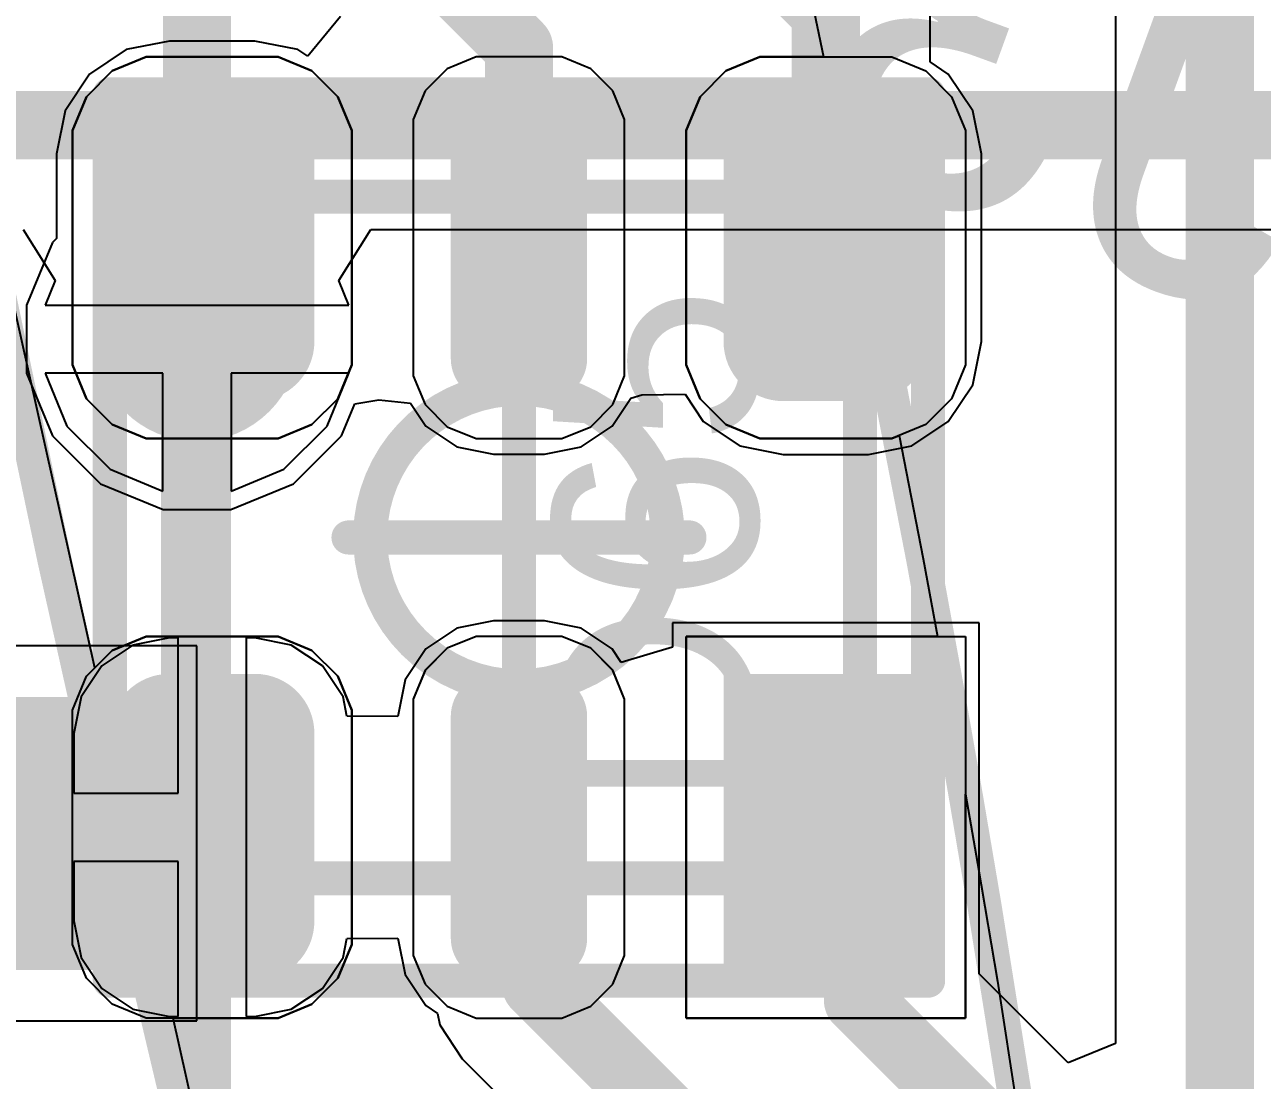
# Model space of a CAD drawing. Header units: inches. Extents: x -52 to 109, y 0 to 35.
# Drawn here: x 84.095 to 87.724, y 6.026 to 9.122 of the extents above; entities that cross this region are included whole.
import ezdxf

# ---------------------------------------------------------------- set-up
doc = ezdxf.new("R2010")
doc.units = ezdxf.units.IN
for name, color, linetype in [('Bottom Courtyard', 56, 'Continuous'), ('Bottom Layer', 5, 'Continuous'), ('Bottom Overlay', 54, 'Continuous'), ('Bottom Paste', 16, 'Continuous'), ('Bottom Solder', 6, 'Continuous'), ('Mechanical 1', 6, 'Continuous'), ('Mechanical 4', 56, 'Continuous'), ('Top Component Outline', 56, 'Continuous'), ('Top Courtyard', 56, 'Continuous'), ('Top Layer', 1, 'Continuous'), ('Top Overlay', 2, 'Continuous'), ('Top Paste', 8, 'Continuous'), ('Top Solder', 216, 'Continuous'), ('Via Holes', 16, 'Continuous')]:
    doc.layers.add(name, color=color, linetype=linetype)
doc.styles.add('Arial', font='', dxfattribs={"height": 0.2})
doc.styles.get('Arial').set_extended_font_data('Arial')

# ---------------------------------------------------------------- blocks, each defined once
blk = doc.blocks.new('APA_RGB_LED_2020_393')
at = {"layer": 'Top Layer'}
h = blk.add_hatch(color=1, dxfattribs=at)
edge = h.paths.add_edge_path()
edge.add_arc((-1.125, 1.025), 0.125, 90, 180)
edge.add_line((-1.25, 1.025), (-1.25, 0.775))
edge.add_arc((-1.125, 0.775), 0.125, 180, 270)
edge.add_line((-1.125, 0.65), (-0.575, 0.65))
edge.add_arc((-0.575, 0.775), 0.125, 270, 360)
edge.add_line((-0.45, 0.775), (-0.45, 1.025))
edge.add_arc((-0.575, 1.025), 0.125, 0, 90)
edge.add_line((-0.575, 1.15), (-1.125, 1.15))
h = blk.add_hatch(color=1, dxfattribs=at)
edge = h.paths.add_edge_path()
edge.add_arc((0.575, 1.025), 0.125, 90, 180)
edge.add_line((0.45, 1.025), (0.45, 0.775))
edge.add_arc((0.575, 0.775), 0.125, 180, 270)
edge.add_line((0.575, 0.65), (1.125, 0.65))
edge.add_arc((1.125, 0.775), 0.125, 270, 360)
edge.add_line((1.25, 0.775), (1.25, 1.025))
edge.add_arc((1.125, 1.025), 0.125, 0, 90)
edge.add_line((1.125, 1.15), (0.575, 1.15))
h = blk.add_hatch(color=1, dxfattribs=at)
edge = h.paths.add_edge_path()
edge.add_arc((-1.175, 0.075), 0.075, 90, 180)
edge.add_line((-1.25, 0.075), (-1.25, -0.075))
edge.add_arc((-1.175, -0.075), 0.075, 180, 270)
edge.add_line((-1.175, -0.15), (-0.525, -0.15))
edge.add_arc((-0.525, -0.075), 0.075, 270, 360)
edge.add_line((-0.45, -0.075), (-0.45, 0.075))
edge.add_arc((-0.525, 0.075), 0.075, 0, 90)
edge.add_line((-0.525, 0.15), (-1.175, 0.15))
h = blk.add_hatch(color=1, dxfattribs=at)
edge = h.paths.add_edge_path()
edge.add_arc((0.525, 0.075), 0.075, 90, 180)
edge.add_line((0.45, 0.075), (0.45, -0.075))
edge.add_arc((0.525, -0.075), 0.075, 180, 270)
edge.add_line((0.525, -0.15), (1.175, -0.15))
edge.add_arc((1.175, -0.075), 0.075, 270, 360)
edge.add_line((1.25, -0.075), (1.25, 0.075))
edge.add_arc((1.175, 0.075), 0.075, 0, 90)
edge.add_line((1.175, 0.15), (0.525, 0.15))
blk.add_hatch(color=1, dxfattribs=at).paths.add_polyline_path([(-1.25, -0.65), (-0.45, -0.65), (-0.45, -1.15), (-1.25, -1.15)])
h = blk.add_hatch(color=1, dxfattribs=at)
edge = h.paths.add_edge_path()
edge.add_arc((0.575, -0.775), 0.125, 90, 180)
edge.add_line((0.45, -0.775), (0.45, -1.025))
edge.add_arc((0.575, -1.025), 0.125, 180, 270)
edge.add_line((0.575, -1.15), (1.125, -1.15))
edge.add_arc((1.125, -1.025), 0.125, 270, 360)
edge.add_line((1.25, -1.025), (1.25, -0.775))
edge.add_arc((1.125, -0.775), 0.125, 0, 90)
edge.add_line((1.125, -0.65), (0.575, -0.65))
at = {"layer": 'Top Paste'}
h = blk.add_hatch(color=8, dxfattribs=at)
edge = h.paths.add_edge_path()
edge.add_arc((-1.125, 1.025), 0.125, 90, 180)
edge.add_line((-1.25, 1.025), (-1.25, 0.775))
edge.add_arc((-1.125, 0.775), 0.125, 180, 270)
edge.add_line((-1.125, 0.65), (-0.575, 0.65))
edge.add_arc((-0.575, 0.775), 0.125, 270, 360)
edge.add_line((-0.45, 0.775), (-0.45, 1.025))
edge.add_arc((-0.575, 1.025), 0.125, 0, 90)
edge.add_line((-0.575, 1.15), (-1.125, 1.15))
h = blk.add_hatch(color=8, dxfattribs=at)
edge = h.paths.add_edge_path()
edge.add_arc((0.575, 1.025), 0.125, 90, 180)
edge.add_line((0.45, 1.025), (0.45, 0.775))
edge.add_arc((0.575, 0.775), 0.125, 180, 270)
edge.add_line((0.575, 0.65), (1.125, 0.65))
edge.add_arc((1.125, 0.775), 0.125, 270, 360)
edge.add_line((1.25, 0.775), (1.25, 1.025))
edge.add_arc((1.125, 1.025), 0.125, 0, 90)
edge.add_line((1.125, 1.15), (0.575, 1.15))
h = blk.add_hatch(color=8, dxfattribs=at)
edge = h.paths.add_edge_path()
edge.add_arc((-1.175, 0.075), 0.075, 90, 180)
edge.add_line((-1.25, 0.075), (-1.25, -0.075))
edge.add_arc((-1.175, -0.075), 0.075, 180, 270)
edge.add_line((-1.175, -0.15), (-0.525, -0.15))
edge.add_arc((-0.525, -0.075), 0.075, 270, 360)
edge.add_line((-0.45, -0.075), (-0.45, 0.075))
edge.add_arc((-0.525, 0.075), 0.075, 0, 90)
edge.add_line((-0.525, 0.15), (-1.175, 0.15))
h = blk.add_hatch(color=8, dxfattribs=at)
edge = h.paths.add_edge_path()
edge.add_arc((0.525, 0.075), 0.075, 90, 180)
edge.add_line((0.45, 0.075), (0.45, -0.075))
edge.add_arc((0.525, -0.075), 0.075, 180, 270)
edge.add_line((0.525, -0.15), (1.175, -0.15))
edge.add_arc((1.175, -0.075), 0.075, 270, 360)
edge.add_line((1.25, -0.075), (1.25, 0.075))
edge.add_arc((1.175, 0.075), 0.075, 0, 90)
edge.add_line((1.175, 0.15), (0.525, 0.15))
blk.add_hatch(color=8, dxfattribs=at).paths.add_polyline_path([(-1.25, -0.65), (-0.45, -0.65), (-0.45, -1.15), (-1.25, -1.15)])
h = blk.add_hatch(color=8, dxfattribs=at)
edge = h.paths.add_edge_path()
edge.add_arc((0.575, -0.775), 0.125, 90, 180)
edge.add_line((0.45, -0.775), (0.45, -1.025))
edge.add_arc((0.575, -1.025), 0.125, 180, 270)
edge.add_line((0.575, -1.15), (1.125, -1.15))
edge.add_arc((1.125, -1.025), 0.125, 270, 360)
edge.add_line((1.25, -1.025), (1.25, -0.775))
edge.add_arc((1.125, -0.775), 0.125, 0, 90)
edge.add_line((1.125, -0.65), (0.575, -0.65))
at = {"layer": 'Top Solder'}
h = blk.add_hatch(color=216, dxfattribs=at)
edge = h.paths.add_edge_path()
edge.add_arc((-1.125, 1.025), 0.175, 90, 180)
edge.add_line((-1.3, 1.025), (-1.3, 0.775))
edge.add_arc((-1.125, 0.775), 0.175, 180, 270)
edge.add_line((-1.125, 0.6), (-0.575, 0.6))
edge.add_arc((-0.575, 0.775), 0.175, 270, 360)
edge.add_line((-0.4, 0.775), (-0.4, 1.025))
edge.add_arc((-0.575, 1.025), 0.175, 0, 90)
edge.add_line((-0.575, 1.2), (-1.125, 1.2))
h = blk.add_hatch(color=216, dxfattribs=at)
edge = h.paths.add_edge_path()
edge.add_arc((0.575, 1.025), 0.175, 90, 180)
edge.add_line((0.4, 1.025), (0.4, 0.775))
edge.add_arc((0.575, 0.775), 0.175, 180, 270)
edge.add_line((0.575, 0.6), (1.125, 0.6))
edge.add_arc((1.125, 0.775), 0.175, 270, 360)
edge.add_line((1.3, 0.775), (1.3, 1.025))
edge.add_arc((1.125, 1.025), 0.175, 0, 90)
edge.add_line((1.125, 1.2), (0.575, 1.2))
h = blk.add_hatch(color=216, dxfattribs=at)
edge = h.paths.add_edge_path()
edge.add_arc((-1.175, 0.075), 0.125, 90, 180)
edge.add_line((-1.3, 0.075), (-1.3, -0.075))
edge.add_arc((-1.175, -0.075), 0.125, 180, 270)
edge.add_line((-1.175, -0.2), (-0.525, -0.2))
edge.add_arc((-0.525, -0.075), 0.125, 270, 360)
edge.add_line((-0.4, -0.075), (-0.4, 0.075))
edge.add_arc((-0.525, 0.075), 0.125, 0, 90)
edge.add_line((-0.525, 0.2), (-1.175, 0.2))
h = blk.add_hatch(color=216, dxfattribs=at)
edge = h.paths.add_edge_path()
edge.add_arc((0.525, 0.075), 0.125, 90, 180)
edge.add_line((0.4, 0.075), (0.4, -0.075))
edge.add_arc((0.525, -0.075), 0.125, 180, 270)
edge.add_line((0.525, -0.2), (1.175, -0.2))
edge.add_arc((1.175, -0.075), 0.125, 270, 360)
edge.add_line((1.3, -0.075), (1.3, 0.075))
edge.add_arc((1.175, 0.075), 0.125, 0, 90)
edge.add_line((1.175, 0.2), (0.525, 0.2))
blk.add_hatch(color=216, dxfattribs=at).paths.add_polyline_path([(-1.3, -0.6), (-0.4, -0.6), (-0.4, -1.2), (-1.3, -1.2)])
h = blk.add_hatch(color=216, dxfattribs=at)
edge = h.paths.add_edge_path()
edge.add_arc((0.575, -0.775), 0.175, 90, 180)
edge.add_line((0.4, -0.775), (0.4, -1.025))
edge.add_arc((0.575, -1.025), 0.175, 180, 270)
edge.add_line((0.575, -1.2), (1.125, -1.2))
edge.add_arc((1.125, -1.025), 0.175, 270, 360)
edge.add_line((1.3, -1.025), (1.3, -0.775))
edge.add_arc((1.125, -0.775), 0.175, 0, 90)
edge.add_line((1.125, -0.6), (0.575, -0.6))
at = {"layer": 'Top Component Outline'}
for points in [[(-1, 1, 0.1, 0.1, 0), (1, 1, 0.1, 0.1, 0)], [(-1, 1, 0.1, 0.1, 0), (-1, -1, 0.1, 0.1, 0)], [(1, 1, 0.1, 0.1, 0), (1, -1, 0.1, 0.1, 0)], [(-1, -1, 0.1, 0.1, 0), (1, -1, 0.1, 0.1, 0)]]:
    blk.add_lwpolyline(points, format="xyseb", dxfattribs=at)
for points in [[(-1.025, 1, 0.05, 0.05, 1), (-0.975, 1, 0.05, 0.05, 1)], [(-1.025, 1, 0.05, 0.05, 1), (-0.975, 1, 0.05, 0.05, 1)], [(0.975, 1, 0.05, 0.05, 1), (1.025, 1, 0.05, 0.05, 1)], [(0.975, 1, 0.05, 0.05, 1), (1.025, 1, 0.05, 0.05, 1)], [(-1.025, -1, 0.05, 0.05, 1), (-0.975, -1, 0.05, 0.05, 1)], [(-1.025, -1, 0.05, 0.05, 1), (-0.975, -1, 0.05, 0.05, 1)], [(0.975, -1, 0.05, 0.05, 1), (1.025, -1, 0.05, 0.05, 1)], [(0.975, -1, 0.05, 0.05, 1), (1.025, -1, 0.05, 0.05, 1)]]:
    blk.add_lwpolyline(points, format="xyseb", close=True, dxfattribs=at)
at = {"layer": 'Top Courtyard'}
for points in [[(-1.3, 1.2, 0.1, 0.1, 0), (-1.3, -1.2, 0.1, 0.1, 0)], [(-1.3, 1.2, 0.1, 0.1, 0), (1.3, 1.2, 0.1, 0.1, 0)], [(1.3, 1.2, 0.1, 0.1, 0), (1.3, -1.2, 0.1, 0.1, 0)], [(0, 0.5, 0.1, 0.1, 0), (0, -0.5, 0.1, 0.1, 0)], [(-0.5, 0, 0.1, 0.1, 0), (0.5, 0, 0.1, 0.1, 0)], [(-1.3, -1.2, 0.1, 0.1, 0), (1.3, -1.2, 0.1, 0.1, 0)]]:
    blk.add_lwpolyline(points, format="xyseb", dxfattribs=at)
for points in [[(-1.325, 1.2, 0.05, 0.05, 1), (-1.275, 1.2, 0.05, 0.05, 1)], [(-1.325, 1.2, 0.05, 0.05, 1), (-1.275, 1.2, 0.05, 0.05, 1)], [(1.275, 1.2, 0.05, 0.05, 1), (1.325, 1.2, 0.05, 0.05, 1)], [(1.275, 1.2, 0.05, 0.05, 1), (1.325, 1.2, 0.05, 0.05, 1)], [(-0.025, 0.5, 0.05, 0.05, 1), (0.025, 0.5, 0.05, 0.05, 1)], [(-0.525, 0, 0.05, 0.05, 1), (-0.475, 0, 0.05, 0.05, 1)], [(0.475, 0, 0.05, 0.05, 1), (0.525, 0, 0.05, 0.05, 1)], [(-0.025, -0.5, 0.05, 0.05, 1), (0.025, -0.5, 0.05, 0.05, 1)], [(-1.325, -1.2, 0.05, 0.05, 1), (-1.275, -1.2, 0.05, 0.05, 1)], [(-1.325, -1.2, 0.05, 0.05, 1), (-1.275, -1.2, 0.05, 0.05, 1)], [(1.275, -1.2, 0.05, 0.05, 1), (1.325, -1.2, 0.05, 0.05, 1)], [(1.275, -1.2, 0.05, 0.05, 1), (1.325, -1.2, 0.05, 0.05, 1)]]:
    blk.add_lwpolyline(points, format="xyseb", close=True, dxfattribs=at)
at = {"layer": 'Top Overlay'}
for p, q in [((-1.2929, 1.2689), (-1.1937, 1.31)), ((-1.1937, 1.31), (-1.14, 1.31)), ((-1.14, 1.31), (-1.14, 1.31)), ((-1.14, 1.31), (-0.56, 1.31)), ((-0.56, 1.31), (-0.5063, 1.31)), ((-0.5063, 1.31), (-0.4071, 1.2689)), ((0.4071, 1.2689), (0.5063, 1.31)), ((0.5063, 1.31), (0.56, 1.31)), ((0.56, 1.31), (0.56, 1.31)), ((0.56, 1.31), (1.14, 1.31)), ((1.14, 1.31), (1.1937, 1.31)), ((1.1937, 1.31), (1.2929, 1.2689)), ((-1.3689, 1.1929), (-1.2929, 1.2689)), ((-0.4071, 1.2689), (-0.3311, 1.1929)), ((0.3311, 1.1929), (0.4071, 1.2689)), ((1.2929, 1.2689), (1.3689, 1.1929)), ((-1.41, 1.0937), (-1.3689, 1.1929)), ((-0.3311, 1.1929), (-0.29, 1.0937)), ((0.29, 1.0937), (0.3311, 1.1929)), ((1.3689, 1.1929), (1.41, 1.0937)), ((-1.41, 1.04), (-1.41, 1.0937)), ((-0.29, 1.0937), (-0.29, 1.04)), ((0.29, 1.04), (0.29, 1.0937)), ((1.41, 1.0937), (1.41, 1.04)), ((-1.41, 0.76), (-1.41, 1.04)), ((-0.29, 1.04), (-0.29, 1.04)), ((-0.29, 1.04), (-0.29, 0.76)), ((0.29, 0.76), (0.29, 1.04)), ((1.41, 1.04), (1.41, 1.04)), ((1.41, 1.04), (1.41, 0.76)), ((-1.41, 0.76), (-1.41, 0.76)), ((-1.41, 0.7063), (-1.41, 0.76)), ((-0.29, 0.76), (-0.29, 0.7063)), ((0.29, 0.76), (0.29, 0.76)), ((0.29, 0.7063), (0.29, 0.76)), ((1.41, 0.76), (1.41, 0.7063)), ((-1.3689, 0.6071), (-1.41, 0.7063)), ((-0.29, 0.7063), (-0.3311, 0.6071)), ((0.3311, 0.6071), (0.29, 0.7063)), ((1.41, 0.7063), (1.3689, 0.6071)), ((-1.2929, 0.5311), (-1.3689, 0.6071)), ((-0.3311, 0.6071), (-0.4071, 0.5311)), ((0.4071, 0.5311), (0.3311, 0.6071)), ((1.3689, 0.6071), (1.2929, 0.5311)), ((-1.1937, 0.49), (-1.2929, 0.5311)), ((-0.4071, 0.5311), (-0.5063, 0.49)), ((0.5063, 0.49), (0.4071, 0.5311)), ((1.2929, 0.5311), (1.1937, 0.49)), ((-1.14, 0.49), (-1.1937, 0.49)), ((-0.56, 0.49), (-1.14, 0.49)), ((-0.5063, 0.49), (-0.56, 0.49)), ((-0.56, 0.49), (-0.56, 0.49)), ((0.56, 0.49), (0.5063, 0.49)), ((1.14, 0.49), (0.56, 0.49)), ((1.1937, 0.49), (1.14, 0.49)), ((1.14, 0.49), (1.14, 0.49)), ((-1.2258, 0.31), (-1.3103, 0.275)), ((-1.18, 0.31), (-1.2258, 0.31)), ((-0.52, 0.31), (-1.18, 0.31)), ((-0.4743, 0.31), (-0.52, 0.31)), ((-0.52, 0.31), (-0.52, 0.31)), ((-0.3897, 0.275), (-0.4743, 0.31)), ((0.4742, 0.31), (0.3897, 0.275)), ((0.52, 0.31), (0.4742, 0.31)), ((1.18, 0.31), (0.52, 0.31)), ((1.2258, 0.31), (1.18, 0.31)), ((1.18, 0.31), (1.18, 0.31)), ((1.3103, 0.275), (1.2258, 0.31)), ((-1.3103, 0.275), (-1.375, 0.2103)), ((-0.325, 0.2103), (-0.3897, 0.275)), ((0.3897, 0.275), (0.325, 0.2103)), ((1.375, 0.2103), (1.3103, 0.275)), ((-1.375, 0.2103), (-1.41, 0.1258)), ((-0.29, 0.1258), (-0.325, 0.2103)), ((0.325, 0.2103), (0.29, 0.1258)), ((1.41, 0.1258), (1.375, 0.2103)), ((-1.41, 0.1258), (-1.41, 0.08)), ((-0.29, 0.08), (-0.29, 0.1258)), ((0.29, 0.1258), (0.29, 0.08)), ((1.41, 0.08), (1.41, 0.1258)), ((-1.41, 0.08), (-1.41, -0.08)), ((-1.41, 0.08), (-1.41, 0.08)), ((-0.29, -0.08), (-0.29, 0.08)), ((0.29, 0.08), (0.29, -0.08)), ((0.29, 0.08), (0.29, 0.08)), ((1.41, -0.08), (1.41, 0.08)), ((-1.41, -0.08), (-1.41, -0.1257)), ((-0.29, -0.1257), (-0.29, -0.08)), ((-0.29, -0.08), (-0.29, -0.08)), ((0.29, -0.08), (0.29, -0.1257)), ((1.41, -0.1257), (1.41, -0.08)), ((1.41, -0.08), (1.41, -0.08)), ((-1.41, -0.1257), (-1.375, -0.2103)), ((-0.325, -0.2103), (-0.29, -0.1257)), ((0.29, -0.1257), (0.325, -0.2103)), ((1.375, -0.2103), (1.41, -0.1257)), ((-1.375, -0.2103), (-1.3103, -0.275)), ((-0.3897, -0.275), (-0.325, -0.2103)), ((0.325, -0.2103), (0.3897, -0.275)), ((1.3103, -0.275), (1.375, -0.2103)), ((-1.3103, -0.275), (-1.2258, -0.31)), ((-0.4743, -0.31), (-0.3897, -0.275)), ((0.3897, -0.275), (0.4742, -0.31)), ((1.2258, -0.31), (1.3103, -0.275)), ((-1.2258, -0.31), (-1.18, -0.31)), ((-1.18, -0.31), (-1.18, -0.31)), ((-1.18, -0.31), (-0.52, -0.31)), ((-0.52, -0.31), (-0.4743, -0.31)), ((0.4742, -0.31), (0.52, -0.31)), ((0.52, -0.31), (0.52, -0.31)), ((0.52, -0.31), (1.18, -0.31)), ((1.18, -0.31), (1.2258, -0.31)), ((-1.41, -1.31), (-1.41, -0.49)), ((-1.41, -0.49), (-0.29, -0.49)), ((-0.29, -0.49), (-0.29, -1.31)), ((0.4071, -0.5311), (0.5063, -0.49)), ((0.5063, -0.49), (0.56, -0.49)), ((0.56, -0.49), (0.56, -0.49)), ((0.56, -0.49), (1.14, -0.49)), ((1.14, -0.49), (1.1937, -0.49)), ((1.1937, -0.49), (1.2929, -0.5311)), ((0.3311, -0.6071), (0.4071, -0.5311)), ((1.2929, -0.5311), (1.3689, -0.6071)), ((0.29, -0.7063), (0.3311, -0.6071)), ((1.3689, -0.6071), (1.41, -0.7063)), ((0.29, -0.76), (0.29, -0.7063)), ((1.41, -0.7063), (1.41, -0.76)), ((0.29, -1.04), (0.29, -0.76)), ((1.41, -0.76), (1.41, -0.76)), ((1.41, -0.76), (1.41, -1.04)), ((0.29, -1.04), (0.29, -1.04)), ((0.29, -1.0937), (0.29, -1.04)), ((1.41, -1.04), (1.41, -1.0937)), ((0.3311, -1.1929), (0.29, -1.0937)), ((1.41, -1.0937), (1.3689, -1.1929)), ((0.4071, -1.2689), (0.3311, -1.1929)), ((1.3689, -1.1929), (1.2929, -1.2689)), ((0.5063, -1.31), (0.4071, -1.2689)), ((1.2929, -1.2689), (1.1937, -1.31)), ((-0.29, -1.31), (-1.41, -1.31)), ((0.56, -1.31), (0.5063, -1.31)), ((1.14, -1.31), (0.56, -1.31)), ((1.1937, -1.31), (1.14, -1.31)), ((1.14, -1.31), (1.14, -1.31))]:
    blk.add_line(p, q, dxfattribs=at)
at = {"layer": 'Top Courtyard', "style": 'Arial'}
blk.add_text('D65', height=0.6, dxfattribs=at).set_placement((-0.8, -0.7))
blk = doc.blocks.new('PTS526_SK15_SMTR2_LFS_B_437')
at = {"layer": 'Bottom Layer'}
blk.add_hatch(color=5, dxfattribs=at).paths.add_polyline_path([(2.5, -1.5), (3.5, -1.5), (3.5, -2.2), (2.5, -2.2)])
at = {"layer": 'Bottom Paste'}
blk.add_hatch(color=16, dxfattribs=at).paths.add_polyline_path([(2.5, -1.5), (3.5, -1.5), (3.5, -2.2), (2.5, -2.2)])
at = {"layer": 'Bottom Solder'}
blk.add_hatch(color=6, dxfattribs=at).paths.add_polyline_path([(2.45, -1.45), (3.55, -1.45), (3.55, -2.25), (2.45, -2.25)])
at = {"layer": 'Bottom Courtyard'}
blk.add_lwpolyline([(3.7, -2.8, 0.2, 0.2, 0), (3.7, 2.8, 0.2, 0.2, 0)], format="xyseb", dxfattribs=at)

msp = doc.modelspace()

# ---------------------------------------------------------------- hatches: boundary and pattern name
at = {"layer": 'Bottom Layer'}
h = msp.add_hatch(color=5, dxfattribs=at)
edge = h.paths.add_edge_path()
edge.add_arc((84.6, 8.2), 0.3, 0, 360)
at = {"layer": 'Top Layer'}
h = msp.add_hatch(color=1, dxfattribs=at)
edge = h.paths.add_edge_path()
edge.add_arc((84.6, 8.2), 0.3, 0, 360)
at = {"layer": 'Via Holes'}
h = msp.add_hatch(color=7, dxfattribs=at)
edge = h.paths.add_edge_path()
edge.add_arc((84.6, 8.2), 0.15, 0, 360)

# ---------------------------------------------------------------- linework, layer by layer
at = {"layer": 'Bottom Layer'}
for p, q in [((84.0897, 8.522), (84.1842, 8.372)), ((85.0158, 8.372), (85.1103, 8.522)), ((85.1103, 8.522), (87.9012, 8.522)), ((84.1842, 8.372), (84.1543, 8.3)), ((85.0457, 8.3), (85.0158, 8.372)), ((84.1543, 8.3), (85.0457, 8.3)), ((84.5, 8.1), (84.1543, 8.1)), ((84.1543, 8.1), (84.2185, 7.9451)), ((84.5, 7.7543), (84.5, 8.1)), ((85.0457, 8.1), (84.7, 8.1)), ((84.7, 8.1), (84.7, 7.7543)), ((84.9815, 7.9451), (85.0457, 8.1)), ((84.2185, 7.9451), (84.3451, 7.8185)), ((84.8549, 7.8185), (84.9815, 7.9451)), ((84.3451, 7.8185), (84.5, 7.7543)), ((84.7, 7.7543), (84.8549, 7.8185)), ((84.6, 7.3), (83.2, 7.3)), ((84.6, 6.2), (84.6, 7.3)), ((83.2, 6.2), (84.6, 6.2))]:
    msp.add_line(p, q, dxfattribs=at)
msp.add_lwpolyline([(82.4721, 8.8279, 0.2, 0.2, 0), (87.9012, 8.8279, 0.2, 0.2, 0)], format="xyseb", dxfattribs=at)
at = {"layer": 'Mechanical 1'}
for points in [[(85.1411, 7.7853, 0.1, 0.1, -0.303348), (85.5444, 8.0547, 0.1, 0.1, 0)], [(85.5444, 8.0547, 0.1, 0.1, -0.198912), (85.853, 7.9269, 0.1, 0.1, 0)], [(85.853, 7.9269, 0.1, 0.1, -0.198913), (85.9809, 7.6183, 0.1, 0.1, 0)], [(85.2358, 7.3096, 0.1, 0.1, -0.303347), (85.1411, 7.7853, 0.1, 0.1, 0)], [(85.9809, 7.6183, 0.1, 0.1, -0.303346), (85.7114, 7.215, 0.1, 0.1, 0)], [(85.7114, 7.215, 0.1, 0.1, -0.303346), (85.2358, 7.3096, 0.1, 0.1, 0)]]:
    msp.add_lwpolyline(points, format="xyseb", dxfattribs=at)
for points in [[(85.5194, 8.0547, 0.05, 0.05, 1), (85.5694, 8.0547, 0.05, 0.05, 1)], [(85.5194, 8.0547, 0.05, 0.05, 1), (85.5694, 8.0547, 0.05, 0.05, 1)], [(85.828, 7.9269, 0.05, 0.05, 1), (85.878, 7.9269, 0.05, 0.05, 1)], [(85.828, 7.9269, 0.05, 0.05, 1), (85.878, 7.9269, 0.05, 0.05, 1)], [(85.1161, 7.7853, 0.05, 0.05, 1), (85.1661, 7.7853, 0.05, 0.05, 1)], [(85.1161, 7.7853, 0.05, 0.05, 1), (85.1661, 7.7853, 0.05, 0.05, 1)], [(85.9559, 7.6183, 0.05, 0.05, 1), (86.0059, 7.6183, 0.05, 0.05, 1)], [(85.9559, 7.6183, 0.05, 0.05, 1), (86.0059, 7.6183, 0.05, 0.05, 1)], [(85.2108, 7.3096, 0.05, 0.05, 1), (85.2608, 7.3096, 0.05, 0.05, 1)], [(85.2108, 7.3096, 0.05, 0.05, 1), (85.2608, 7.3096, 0.05, 0.05, 1)], [(85.6864, 7.215, 0.05, 0.05, 1), (85.7364, 7.215, 0.05, 0.05, 1)], [(85.6864, 7.215, 0.05, 0.05, 1), (85.7364, 7.215, 0.05, 0.05, 1)]]:
    msp.add_lwpolyline(points, format="xyseb", close=True, dxfattribs=at)
at = {"layer": 'Mechanical 4'}
for points in [[(83.4367, 11.1008, 0.1, 0.1, 0), (84.1827, 7.5494, 0.1, 0.1, 0)], [(86.2615, 9.8671, 0.1, 0.1, 0), (86.5135, 8.6677, 0.1, 0.1, 0)], [(86.5135, 8.6677, 0.1, 0.1, 0), (86.7298, 7.5566, 0.1, 0.1, 0)], [(84.1827, 7.5494, 0.1, 0.1, 0), (84.4395, 6.4013, 0.1, 0.1, 0)], [(86.7298, 7.5566, 0.1, 0.1, -0.004812), (86.91, 6.5362, 0.1, 0.1, 0)], [(86.91, 6.5362, 0.1, 0.1, -0.013262), (87.1595, 4.7778, 0.1, 0.1, 0)], [(84.4395, 6.4013, 0.1, 0.1, 0), (84.7268, 5.1883, 0.1, 0.1, 0)]]:
    msp.add_lwpolyline(points, format="xyseb", dxfattribs=at)
for points in [[(86.4885, 8.6677, 0.05, 0.05, 1), (86.5385, 8.6677, 0.05, 0.05, 1)], [(86.4885, 8.6677, 0.05, 0.05, 1), (86.5385, 8.6677, 0.05, 0.05, 1)], [(84.1577, 7.5494, 0.05, 0.05, 1), (84.2077, 7.5494, 0.05, 0.05, 1)], [(84.1577, 7.5494, 0.05, 0.05, 1), (84.2077, 7.5494, 0.05, 0.05, 1)], [(86.7049, 7.5566, 0.05, 0.05, 1), (86.7548, 7.5566, 0.05, 0.05, 1)], [(86.7049, 7.5566, 0.05, 0.05, 1), (86.7548, 7.5566, 0.05, 0.05, 1)], [(86.885, 6.5362, 0.05, 0.05, 1), (86.935, 6.5362, 0.05, 0.05, 1)], [(86.885, 6.5362, 0.05, 0.05, 1), (86.935, 6.5362, 0.05, 0.05, 1)], [(84.4145, 6.4013, 0.05, 0.05, 1), (84.4645, 6.4013, 0.05, 0.05, 1)], [(84.4145, 6.4013, 0.05, 0.05, 1), (84.4645, 6.4013, 0.05, 0.05, 1)]]:
    msp.add_lwpolyline(points, format="xyseb", close=True, dxfattribs=at)
at = {"layer": 'Top Layer'}
for p, q in [((87.2941, 9.7733), (87.2941, 6.1344)), ((86.7503, 9.0133), (86.7503, 9.1556)), ((85.021, 9.1464), (84.9254, 9.0299)), ((84.5194, 9.0746), (84.3926, 9.0494)), ((84.7694, 9.0746), (84.5194, 9.0746)), ((84.8962, 9.0494), (84.7694, 9.0746)), ((84.3926, 9.0494), (84.2851, 8.9776)), ((84.9254, 9.0299), (84.8962, 9.0494)), ((86.8037, 8.9776), (86.7503, 9.0133)), ((84.2851, 8.9776), (84.2133, 8.8701)), ((86.8755, 8.8701), (86.8037, 8.9776)), ((84.2133, 8.8701), (84.188, 8.7433)), ((86.9008, 8.7433), (86.8755, 8.8701)), ((84.188, 8.7433), (84.188, 8.4951)), ((86.9008, 8.1933), (86.9008, 8.7433)), ((84.188, 8.4951), (84.1761, 8.4832)), ((84.1761, 8.4832), (84.1, 8.2995)), ((84.1, 8.2995), (84.1, 8.1005)), ((86.8755, 8.0664), (86.9008, 8.1933)), ((84.1, 8.1005), (84.1761, 7.9168)), ((86.8037, 7.9589), (86.8755, 8.0664)), ((85.0626, 8.0101), (85.1332, 8.0225)), ((85.1332, 8.0225), (85.2259, 8.0126)), ((85.8177, 7.945), (85.8727, 8.0274)), ((85.8727, 8.0274), (85.9052, 8.0364)), ((85.9052, 8.0364), (86.0319, 8.0386)), ((86.0319, 8.0386), (86.0851, 7.9589)), ((85.0239, 7.9168), (85.0626, 8.0101)), ((85.2259, 8.0126), (85.2711, 7.945)), ((86.0851, 7.9589), (86.1926, 7.8871)), ((86.6962, 7.8871), (86.8037, 7.9589)), ((84.1761, 7.9168), (84.3168, 7.7761)), ((84.8832, 7.7761), (85.0239, 7.9168)), ((85.2711, 7.945), (85.3621, 7.8842)), ((85.7267, 7.8842), (85.8177, 7.945)), ((85.3621, 7.8842), (85.4694, 7.8629)), ((85.6194, 7.8629), (85.7267, 7.8842)), ((86.1926, 7.8871), (86.3194, 7.8619)), ((86.5694, 7.8619), (86.6962, 7.8871)), ((85.4694, 7.8629), (85.6194, 7.8629)), ((86.3194, 7.8619), (86.5694, 7.8619)), ((84.3168, 7.7761), (84.5005, 7.7)), ((84.6995, 7.7), (84.8832, 7.7761)), ((84.5005, 7.7), (84.6995, 7.7)), ((85.4694, 7.3736), (85.3621, 7.3523)), ((85.6194, 7.3736), (85.4694, 7.3736)), ((85.7267, 7.3523), (85.6194, 7.3736)), ((86.8944, 7.3683), (85.9944, 7.3683)), ((85.9944, 7.3683), (85.9944, 7.297)), ((86.8944, 6.3382), (86.8944, 7.3683)), ((85.3621, 7.3523), (85.2711, 7.2915)), ((85.8177, 7.2915), (85.7267, 7.3523)), ((84.4121, 7.3023), (84.3211, 7.2415)), ((84.5194, 7.3236), (84.4121, 7.3023)), ((84.5444, 7.3236), (84.5194, 7.3236)), ((84.5444, 6.8683), (84.5444, 7.3236)), ((84.7694, 7.3236), (84.7444, 7.3236)), ((84.7444, 7.3236), (84.7444, 6.7683)), ((84.8767, 7.3023), (84.7694, 7.3236)), ((84.9677, 7.2415), (84.8767, 7.3023)), ((85.9944, 7.297), (85.8444, 7.2515)), ((85.2711, 7.2915), (85.2104, 7.2006)), ((85.8444, 7.2515), (85.8177, 7.2915)), ((84.3211, 7.2415), (84.2604, 7.1506)), ((85.0284, 7.1506), (84.9677, 7.2415)), ((85.2104, 7.2006), (85.189, 7.0933)), ((84.2604, 7.1506), (84.239, 7.0433)), ((85.0396, 7.0946), (85.0284, 7.1506)), ((85.189, 7.0933), (85.0396, 7.0946)), ((84.239, 7.0433), (84.239, 6.8683)), ((84.239, 6.8683), (84.5444, 6.8683)), ((84.7444, 6.7683), (84.7444, 6.2129)), ((84.5444, 6.6683), (84.239, 6.6683)), ((84.239, 6.6683), (84.239, 6.4933)), ((84.5444, 6.2129), (84.5444, 6.6683)), ((84.239, 6.4933), (84.2604, 6.386)), ((85.0284, 6.386), (85.0396, 6.4419)), ((85.0396, 6.4419), (85.189, 6.4433)), ((85.189, 6.4433), (85.2104, 6.336)), ((84.2604, 6.386), (84.3211, 6.295)), ((84.9677, 6.295), (85.0284, 6.386)), ((85.2104, 6.336), (85.2711, 6.245)), ((87.1555, 6.077), (86.8944, 6.3382)), ((84.3211, 6.295), (84.4121, 6.2342)), ((84.8767, 6.2342), (84.9677, 6.295)), ((85.2711, 6.245), (85.3051, 6.2223)), ((84.4121, 6.2342), (84.5194, 6.2129)), ((84.5194, 6.2129), (84.5444, 6.2129)), ((84.7444, 6.2129), (84.7694, 6.2129)), ((84.7694, 6.2129), (84.8767, 6.2342)), ((85.3051, 6.2223), (85.3118, 6.1885)), ((85.3118, 6.1885), (85.3781, 6.0893)), ((87.2941, 6.1344), (87.1555, 6.077)), ((85.3781, 6.0893), (85.888, 5.5795))]:
    msp.add_line(p, q, dxfattribs=at)
for points in [[(87.6, 3.4608, 0.2, 0.2, 0), (87.6, 9.9, 0.2, 0.2, 0)], [(85.7278, 9.8722, 0.2, 0.2, 0), (86.4444, 9.1556, 0.2, 0.2, 0)], [(84.7936, 9.8064, 0.2, 0.2, 0), (85.5444, 9.0556, 0.2, 0.2, 0)], [(86.4444, 8.4683, 0.2, 0.2, 0), (86.4444, 9.1556, 0.2, 0.2, 0)], [(85.5444, 8.4683, 0.2, 0.2, 0), (85.5444, 9.0556, 0.2, 0.2, 0)], [(85.5444, 6.7683, 0.2, 0.2, 0), (85.5944, 6.7183, 0.2, 0.2, 0)], [(86.4444, 6.7683, 0.2, 0.2, 0), (86.5386, 6.6741, 0.2, 0.2, 0)], [(85.5944, 6.3056, 0.2, 0.2, 0), (85.5944, 6.7183, 0.2, 0.2, 0)], [(86.5386, 6.2614, 0.2, 0.2, 0), (86.5386, 6.6741, 0.2, 0.2, 0)], [(85.5944, 6.3056, 0.2, 0.2, 0), (86.1938, 5.7062, 0.2, 0.2, 0)], [(86.5386, 6.2614, 0.2, 0.2, 0), (87.0938, 5.7062, 0.2, 0.2, 0)]]:
    msp.add_lwpolyline(points, format="xyseb", dxfattribs=at)
for points in [[(86.3944, 9.1556, 0.1, 0.1, 1), (86.4944, 9.1556, 0.1, 0.1, 1)], [(86.3944, 9.1556, 0.1, 0.1, 1), (86.4944, 9.1556, 0.1, 0.1, 1)], [(85.4944, 9.0556, 0.1, 0.1, 1), (85.5944, 9.0556, 0.1, 0.1, 1)], [(85.4944, 9.0556, 0.1, 0.1, 1), (85.5944, 9.0556, 0.1, 0.1, 1)], [(85.4944, 8.4683, 0.1, 0.1, 1), (85.5944, 8.4683, 0.1, 0.1, 1)], [(86.3944, 8.4683, 0.1, 0.1, 1), (86.4944, 8.4683, 0.1, 0.1, 1)], [(85.4944, 6.7683, 0.1, 0.1, 1), (85.5944, 6.7683, 0.1, 0.1, 1)], [(86.3944, 6.7683, 0.1, 0.1, 1), (86.4944, 6.7683, 0.1, 0.1, 1)], [(85.5444, 6.7183, 0.1, 0.1, 1), (85.6444, 6.7183, 0.1, 0.1, 1)], [(85.5444, 6.7183, 0.1, 0.1, 1), (85.6444, 6.7183, 0.1, 0.1, 1)], [(86.4886, 6.6741, 0.1, 0.1, 1), (86.5886, 6.6741, 0.1, 0.1, 1)], [(86.4886, 6.6741, 0.1, 0.1, 1), (86.5886, 6.6741, 0.1, 0.1, 1)], [(85.5444, 6.3056, 0.1, 0.1, 1), (85.6444, 6.3056, 0.1, 0.1, 1)], [(85.5444, 6.3056, 0.1, 0.1, 1), (85.6444, 6.3056, 0.1, 0.1, 1)], [(86.4886, 6.2614, 0.1, 0.1, 1), (86.5886, 6.2614, 0.1, 0.1, 1)], [(86.4886, 6.2614, 0.1, 0.1, 1), (86.5886, 6.2614, 0.1, 0.1, 1)]]:
    msp.add_lwpolyline(points, format="xyseb", close=True, dxfattribs=at)
at = {"layer": 'Top Overlay'}
for p, q in [((84.3003, 7.236), (83.7097, 9.8791)), ((86.2613, 9.8666), (86.4375, 9.0283)), ((84.4507, 9.0283), (84.3515, 8.9871)), ((84.8381, 9.0283), (84.4507, 9.0283)), ((84.9373, 8.9871), (84.8381, 9.0283)), ((85.4187, 9.0283), (85.3341, 8.9932)), ((85.6702, 9.0283), (85.4187, 9.0283)), ((85.7547, 8.9932), (85.6702, 9.0283)), ((86.2507, 9.0283), (86.1515, 8.9871)), ((86.4375, 9.0283), (86.2507, 9.0283)), ((84.3515, 8.9871), (84.2755, 8.9112)), ((85.0133, 8.9112), (84.9373, 8.9871)), ((85.3341, 8.9932), (85.2694, 8.9285)), ((85.8194, 8.9285), (85.7547, 8.9932)), ((86.1515, 8.9871), (86.0755, 8.9112)), ((84.2755, 8.9112), (84.2344, 8.812)), ((85.0544, 8.812), (85.0133, 8.9112)), ((85.2694, 8.9285), (85.2344, 8.844)), ((85.8544, 8.844), (85.8194, 8.9285)), ((86.0755, 8.9112), (86.0344, 8.812)), ((85.2344, 8.844), (85.2344, 8.7983)), ((85.8544, 8.7983), (85.8544, 8.844)), ((84.2344, 8.812), (84.2344, 8.7583)), ((85.0544, 8.7583), (85.0544, 8.812)), ((85.2344, 8.7983), (85.2344, 8.1383)), ((85.8544, 8.1383), (85.8544, 8.7983)), ((86.0344, 8.812), (86.0344, 8.7583)), ((84.2344, 8.7583), (84.2344, 8.1783)), ((85.0544, 8.1783), (85.0544, 8.7583)), ((86.0344, 8.7583), (86.0344, 8.1783)), ((84.2344, 8.1783), (84.2344, 8.1245)), ((85.0544, 8.1245), (85.0544, 8.1783)), ((86.0344, 8.1783), (86.0344, 8.1245)), ((85.2344, 8.1383), (85.2344, 8.0925)), ((85.8544, 8.0925), (85.8544, 8.1383)), ((84.2344, 8.1245), (84.2755, 8.0253)), ((85.0133, 8.0253), (85.0544, 8.1245)), ((86.0344, 8.1245), (86.0755, 8.0253)), ((85.2344, 8.0925), (85.2694, 8.008)), ((85.8194, 8.008), (85.8544, 8.0925)), ((84.2755, 8.0253), (84.3515, 7.9494)), ((84.9373, 7.9494), (85.0133, 8.0253)), ((86.0755, 8.0253), (86.1515, 7.9494)), ((85.2694, 8.008), (85.3341, 7.9433)), ((85.7547, 7.9433), (85.8194, 8.008)), ((84.3515, 7.9494), (84.4507, 7.9083)), ((84.8381, 7.9083), (84.9373, 7.9494)), ((86.1515, 7.9494), (86.2507, 7.9083)), ((85.3341, 7.9433), (85.4187, 7.9083)), ((85.6702, 7.9083), (85.7547, 7.9433)), ((86.6381, 7.9083), (86.6596, 7.9172)), ((86.6596, 7.9172), (86.73, 7.556)), ((84.4507, 7.9083), (84.8381, 7.9083)), ((85.4187, 7.9083), (85.6702, 7.9083)), ((86.2507, 7.9083), (86.6381, 7.9083)), ((86.73, 7.556), (86.73, 7.556)), ((86.73, 7.556), (86.7538, 7.4287)), ((86.7538, 7.4287), (86.7721, 7.3283)), ((84.4507, 7.3283), (84.3515, 7.2871)), ((84.8381, 7.3283), (84.4507, 7.3283)), ((84.9373, 7.2871), (84.8381, 7.3283)), ((85.4187, 7.3283), (85.3341, 7.2932)), ((85.6702, 7.3283), (85.4187, 7.3283)), ((85.7547, 7.2932), (85.6702, 7.3283)), ((86.7721, 7.3283), (86.0344, 7.3283)), ((86.0344, 7.3283), (86.0344, 6.2083)), ((84.3515, 7.2871), (84.3003, 7.236)), ((85.0133, 7.2112), (84.9373, 7.2871)), ((85.3341, 7.2932), (85.2694, 7.2285)), ((85.8194, 7.2285), (85.7547, 7.2932)), ((85.2694, 7.2285), (85.2344, 7.144)), ((85.8544, 7.144), (85.8194, 7.2285)), ((85.0544, 7.112), (85.0133, 7.2112)), ((85.2344, 7.144), (85.2344, 7.0983)), ((85.8544, 7.0983), (85.8544, 7.144)), ((85.0544, 7.0583), (85.0544, 7.112)), ((85.2344, 7.0983), (85.2344, 6.4383)), ((85.8544, 6.4383), (85.8544, 7.0983)), ((85.0544, 6.4783), (85.0544, 7.0583)), ((86.8544, 6.2083), (86.8544, 6.8654)), ((86.8544, 6.8654), (86.8891, 6.6634)), ((86.8891, 6.6634), (86.9104, 6.5356)), ((86.9104, 6.5356), (86.9475, 6.3167)), ((85.0544, 6.4245), (85.0544, 6.4783)), ((85.0133, 6.3253), (85.0544, 6.4245)), ((85.2344, 6.4383), (85.2344, 6.3925)), ((85.8544, 6.3925), (85.8544, 6.4383)), ((85.2344, 6.3925), (85.2694, 6.308)), ((85.8194, 6.308), (85.8544, 6.3925)), ((84.9373, 6.2494), (85.0133, 6.3253)), ((86.9475, 6.3167), (87.0158, 5.8779)), ((85.2694, 6.308), (85.3341, 6.2433)), ((85.7547, 6.2433), (85.8194, 6.308)), ((84.8381, 6.2083), (84.9373, 6.2494)), ((85.3341, 6.2433), (85.4187, 6.2083)), ((85.6702, 6.2083), (85.7547, 6.2433)), ((84.8838, 4.6246), (84.53, 6.2083)), ((84.53, 6.2083), (84.8381, 6.2083)), ((85.4187, 6.2083), (85.6702, 6.2083)), ((86.0344, 6.2083), (86.8544, 6.2083))]:
    msp.add_line(p, q, dxfattribs=at)

# ---------------------------------------------------------------- block references
msp.add_blockref('PTS526_SK15_SMTR2_LFS_B_437', (80.9, 8.6))
at = {"rotation": 90}
msp.add_blockref('APA_RGB_LED_2020_393', (85.5444, 7.6183), dxfattribs=at)

# ---------------------------------------------------------------- texts
at = {"layer": 'Bottom Overlay', "style": 'Arial', "text_generation_flag": 2}
msp.add_text('J3', height=1, rotation=340, dxfattribs=at).set_placement((87.7119, 8.2454))

doc.saveas('drawing.dxf')
